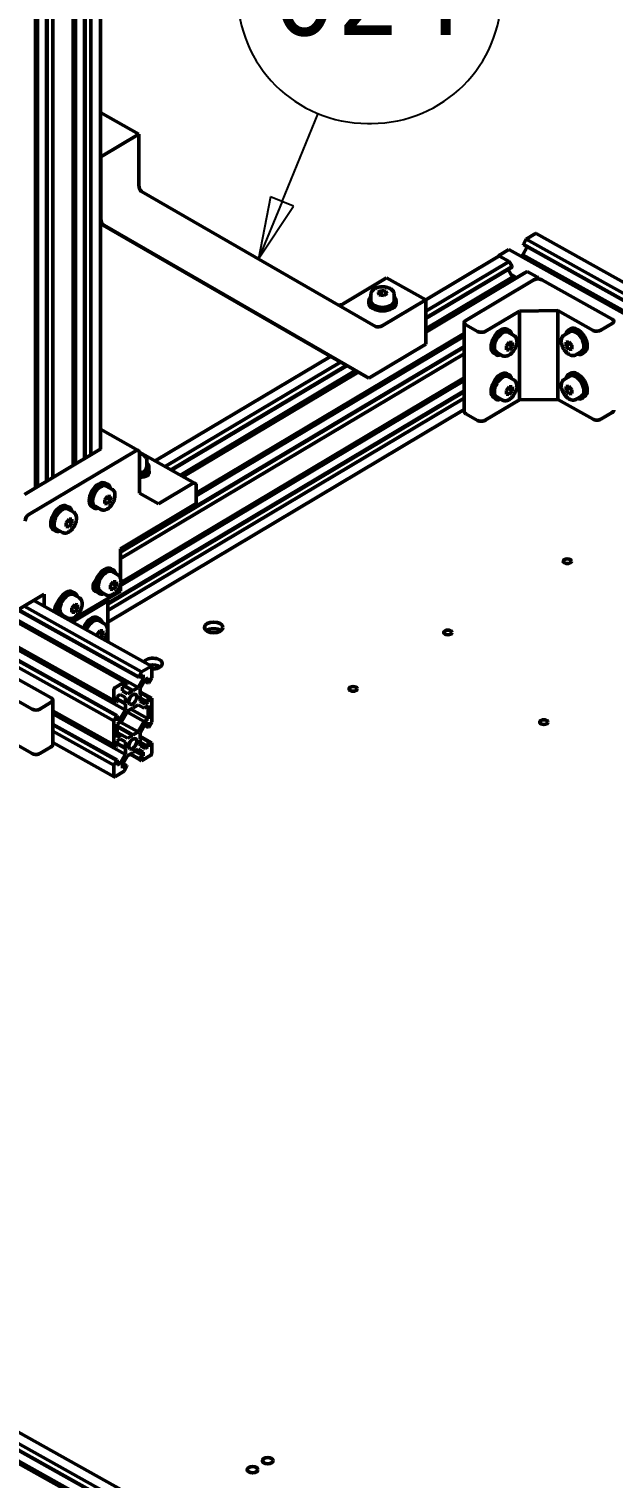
# Model space of a CAD drawing. Header units: millimetres. Extents: x -2748 to 3818, y -1510 to 2700.
# Drawn here: x 2697 to 2911, y 633 to 1165 of the extents above; entities that cross this region are included whole.
import ezdxf

# ---------------------------------------------------------------- set-up
doc = ezdxf.new("R2010")
doc.units = ezdxf.units.MM
doc.header["$LTSCALE"] = 9.090909
doc.layers.add('Symbol (ISO)', color=7, linetype='Continuous', lineweight=25)
doc.layers.add('Visible (ISO)', color=7, linetype='Continuous', lineweight=50)
doc.styles.add('Note Text (ISO)', font='tahoma.ttf')

# ---------------------------------------------------------------- blocks, each defined once
blk = doc.blocks.new('Balloon16')
at = {"layer": 'Symbol (ISO)'}
for p, q in [((310.3, 134.884), (310.461, 134.884)), ((306.851, 121.227), (308.313, 124.79)), ((310.3, 124.384), (310.461, 124.384)), ((306.389, 121.416), (305.903, 118.914)), ((306.851, 121.227), (305.903, 118.914)), ((307.314, 121.037), (306.389, 121.416)), ((305.903, 118.914), (307.314, 121.037))]:
    blk.add_line(p, q, dxfattribs=at)
at = {"layer": 'Symbol (ISO)', "flags": 128}
blk.add_lwpolyline([(306.389, 121.416), (305.903, 118.914)], dxfattribs=at)
at = {"layer": 'Symbol (ISO)'}
for centre, start, end in [((310.3, 129.634), 90, 270), ((310.461, 129.634), 270, 90)]:
    blk.add_arc(centre, 5.25, start, end, dxfattribs=at)
blk.add_solid([(306.389, 121.416), (305.903, 118.914), (307.314, 121.037), (306.389, 121.416)], dxfattribs=at)
at = {"layer": 'Symbol (ISO)', "insert": (310.38, 129.671), "char_height": 3.5, "attachment_point": 5, "style": 'Note Text (ISO)'}
blk.add_mtext('024', dxfattribs=at)

msp = doc.modelspace()

# ---------------------------------------------------------------- linework, layer by layer
at = {"layer": 'Visible (ISO)'}
for p, q in [((2698.994, 996.896), (2698.994, 1360.412)), ((2699.773, 997.36), (2699.773, 1359.977)), ((2703.061, 999.32), (2703.061, 1358.139)), ((2703.309, 999.468), (2703.309, 1358)), ((2722.842, 1011.115), (2722.842, 1357.318)), ((2705.366, 1000.695), (2705.366, 1356.85)), ((2712.907, 1005.191), (2712.907, 1353.283)), ((2713.686, 1005.655), (2713.686, 1353.231)), ((2716.974, 1007.616), (2716.974, 1353.854)), ((2717.221, 1007.763), (2717.221, 1353.975)), ((2719.279, 1008.99), (2719.279, 1355.193)), ((2736.962, 1126.839), (2722.842, 1134.732)), ((2723.049, 1118.543), (2736.962, 1126.839)), ((2736.962, 1126.839), (2736.962, 1108.117)), ((2723.049, 1118.543), (2722.842, 1118.659)), ((2723.049, 1095.739), (2723.049, 1118.543)), ((2737.98, 1105.838), (2823.886, 1056.228)), ((2807.058, 1045.268), (2722.842, 1093.903)), ((2821.426, 1037.235), (2724.068, 1093.46)), ((2878.174, 1086.482), (2879.186, 1088.274)), ((2878.174, 1086.201), (2878.174, 1086.482)), ((2878.174, 1086.482), (3169.574, 923.574)), ((2878.174, 1086.201), (3169.574, 923.292)), ((2879.186, 1088.274), (2882.608, 1090.314)), ((2879.186, 1088.274), (3169.574, 925.931)), ((2882.852, 1090.343), (3169.574, 930.05)), ((2869.147, 1082.047), (2842.271, 1066.022)), ((2869.391, 1082.434), (2872.814, 1084.475)), ((2869.403, 1082.026), (2872.937, 1080.05)), ((2872.814, 1084.475), (3169.574, 918.57)), ((2877.125, 1082.064), (2877.975, 1082.571)), ((2877.975, 1082.571), (2879.581, 1085.414)), ((2877.975, 1082.571), (3169.574, 919.552)), ((2872.937, 1080.05), (2842.295, 1061.779)), ((2873.983, 1078.277), (2842.295, 1059.384)), ((2873.983, 1077.996), (2842.295, 1059.102)), ((2879.518, 1076.371), (2842.295, 1054.177)), ((2878.473, 1075.767), (2842.295, 1054.196)), ((2872.552, 1077.143), (2874.188, 1074.37)), ((2872.937, 1080.05), (2873.983, 1078.277)), ((2873.699, 1075.198), (2875.67, 1074.096)), ((2873.716, 1075.17), (2875.654, 1074.087)), ((2873.983, 1078.277), (2873.983, 1077.996)), ((2878.473, 1075.767), (2879.518, 1076.371)), ((2879.518, 1076.371), (2883.052, 1074.395)), ((2811.977, 1064.531), (2827.927, 1074.041)), ((2842.295, 1066.008), (2827.927, 1074.041)), ((2874.188, 1074.37), (2842.295, 1055.354)), ((2856.978, 1058.433), (2882.02, 1073.364)), ((2874.188, 1074.37), (2875.19, 1073.81)), ((2883.412, 1073.786), (2883.412, 1073.716)), ((2884.848, 1073.391), (2910.711, 1058.932)), ((2821.416, 1064.84), (2821.416, 1065.657)), ((2822.166, 1068.106), (2822.166, 1065.657)), ((2824.736, 1068.757), (2825.941, 1069.476)), ((2825.211, 1067.796), (2824.736, 1068.757)), ((2826.891, 1067.553), (2825.211, 1067.796)), ((2825.941, 1069.476), (2827.621, 1069.233)), ((2825.941, 1067.69), (2825.941, 1069.476)), ((2826.345, 1056.498), (2842.295, 1066.008)), ((2828.096, 1068.271), (2826.891, 1067.553)), ((2827.621, 1069.233), (2828.096, 1068.271)), ((2827.621, 1067.988), (2827.621, 1069.233)), ((2830.666, 1068.106), (2830.666, 1065.657)), ((2831.416, 1064.84), (2831.416, 1065.657)), ((2842.295, 1066.008), (2842.295, 1049.678)), ((2876.683, 1061.882), (2864.162, 1054.417)), ((2890.823, 1062.014), (2876.683, 1061.882)), ((2876.683, 1061.882), (2876.683, 1029.223)), ((2903.754, 1054.785), (2890.823, 1062.014)), ((2890.823, 1029.354), (2890.823, 1062.014)), ((2856.414, 1053.672), (2758.058, 995.027)), ((2856.414, 1057.63), (2856.414, 1024.97)), ((2861.334, 1054.39), (2857.023, 1056.8)), ((2872.166, 1055.159), (2872.885, 1054.757)), ((2874.674, 1052.898), (2872.519, 1054.103)), ((2893.048, 1053.049), (2895.135, 1054.293)), ((2895.447, 1055.352), (2894.751, 1054.937)), ((2910.756, 1057.3), (2906.582, 1054.811)), ((2856.414, 1048.874), (2730.233, 973.639)), ((2856.414, 1048.588), (2730.233, 973.353)), ((2856.414, 1052.677), (2758.058, 994.032)), ((2842.295, 1049.678), (2821.426, 1037.235)), ((2871.916, 1049.072), (2872.959, 1050.401)), ((2871.916, 1047.658), (2871.916, 1049.072)), ((2872.46, 1049.765), (2874.003, 1048.902)), ((2872.959, 1050.401), (2874.003, 1050.316)), ((2874.003, 1048.902), (2872.959, 1047.573)), ((2874.003, 1050.316), (2874.003, 1048.902)), ((2893.799, 1050.501), (2894.877, 1050.605)), ((2893.799, 1049.086), (2893.799, 1050.501)), ((2895.361, 1050.017), (2893.799, 1049.086)), ((2894.877, 1047.777), (2893.799, 1049.086)), ((2894.877, 1050.605), (2895.954, 1049.296)), ((2894.877, 1047.777), (2895.954, 1048.419)), ((2895.954, 1049.296), (2895.954, 1047.881)), ((2856.414, 1046.192), (2730.233, 970.957)), ((2807.267, 1045.151), (2742.961, 1006.809)), ((2810.952, 1043.091), (2746.646, 1004.749)), ((2821.426, 1037.235), (2807.058, 1045.268)), ((2867.287, 1046.43), (2868.005, 1046.029)), ((2870.526, 1045.478), (2868.371, 1046.683)), ((2871.916, 1048.156), (2872.959, 1047.573)), ((2872.959, 1047.573), (2871.916, 1047.658)), ((2895.954, 1047.881), (2894.877, 1047.777)), ((2897.401, 1045.748), (2899.488, 1046.992)), ((2900.568, 1046.763), (2899.872, 1046.348)), ((2813.026, 1041.932), (2748.72, 1003.59)), ((2813.269, 1041.796), (2748.963, 1003.453)), ((2816.514, 1039.982), (2752.208, 1001.64)), ((2817.516, 1039.422), (2753.21, 1001.08)), ((2817.532, 1039.412), (2753.227, 1001.07)), ((2872.166, 1038.829), (2872.885, 1038.427)), ((2874.674, 1036.568), (2872.519, 1037.773)), ((2893.048, 1036.719), (2895.135, 1037.963)), ((2895.447, 1039.022), (2894.751, 1038.607)), ((2856.414, 1032.545), (2725.579, 954.534)), ((2856.414, 1036.347), (2730.233, 961.111)), ((2856.414, 1037.342), (2730.246, 962.114)), ((2871.916, 1032.742), (2872.959, 1034.071)), ((2871.916, 1031.328), (2871.916, 1032.742)), ((2872.46, 1033.435), (2874.003, 1032.572)), ((2872.959, 1034.071), (2874.003, 1033.987)), ((2874.003, 1032.572), (2872.959, 1031.243)), ((2874.003, 1033.987), (2874.003, 1032.572)), ((2893.799, 1034.171), (2894.877, 1034.275)), ((2893.799, 1032.756), (2893.799, 1034.171)), ((2895.361, 1033.687), (2893.799, 1032.756)), ((2894.877, 1031.447), (2893.799, 1032.756)), ((2894.877, 1034.275), (2895.954, 1032.966)), ((2895.954, 1032.966), (2895.954, 1031.551)), ((2856.414, 1032.258), (2725.579, 954.248)), ((2856.414, 1029.863), (2725.579, 951.852)), ((2876.683, 1029.223), (2864.162, 1021.757)), ((2867.287, 1030.1), (2868.005, 1029.699)), ((2870.526, 1029.148), (2868.371, 1030.353)), ((2871.916, 1031.826), (2872.959, 1031.243)), ((2872.959, 1031.243), (2871.916, 1031.328)), ((2876.683, 1029.223), (2890.823, 1029.354)), ((2903.754, 1022.125), (2890.823, 1029.354)), ((2894.877, 1031.447), (2895.954, 1032.089)), ((2895.954, 1031.551), (2894.877, 1031.447)), ((2897.401, 1029.418), (2899.488, 1030.662)), ((2900.568, 1030.433), (2899.872, 1030.018)), ((2856.414, 1025.678), (2725.579, 947.668)), ((2861.334, 1021.73), (2857.023, 1024.14)), ((2910.756, 1024.64), (2906.582, 1022.151)), ((2722.842, 1018.442), (2736.774, 1010.653)), ((2723.049, 1011.238), (2695.015, 994.523)), ((2722.842, 1011.354), (2723.049, 1011.238)), ((2735.798, 1010.54), (2696.634, 987.189)), ((2737.16, 1010.052), (2757.643, 998.601)), ((2737.189, 995.04), (2737.189, 1009.737)), ((2737.189, 1007.534), (2737.336, 1007.236)), ((2737.336, 1007.236), (2737.189, 1007.148)), ((2739.906, 1007.071), (2739.906, 1004.622)), ((2738.156, 1001.305), (2738.156, 1000.88)), ((2740.656, 1003.805), (2740.656, 1004.622)), ((2724.673, 998.652), (2725.392, 998.25)), ((2727.181, 996.39), (2725.026, 997.595)), ((2756.667, 998.488), (2744.146, 991.022)), ((2758.058, 991.153), (2758.058, 997.685)), ((2710.552, 990.232), (2711.27, 989.83)), ((2719.793, 989.923), (2720.512, 989.521)), ((2723.033, 988.971), (2720.878, 990.176)), ((2724.423, 992.565), (2725.466, 993.894)), ((2724.423, 991.151), (2724.423, 992.565)), ((2724.423, 991.649), (2725.466, 991.066)), ((2725.466, 991.066), (2724.423, 991.151)), ((2724.966, 993.258), (2726.51, 992.395)), ((2725.466, 993.894), (2726.51, 993.809)), ((2726.51, 992.395), (2725.466, 991.066)), ((2726.51, 993.809), (2726.51, 992.395)), ((2730.233, 974.562), (2758.058, 991.153)), ((2744.146, 991.022), (2737.189, 995.04)), ((2710.301, 984.145), (2711.345, 985.474)), ((2710.845, 984.838), (2712.388, 983.975)), ((2713.06, 987.971), (2710.904, 989.175)), ((2711.345, 985.474), (2712.388, 985.389)), ((2712.388, 985.389), (2712.388, 983.975)), ((2705.672, 981.503), (2706.391, 981.102)), ((2708.912, 980.551), (2706.757, 981.756)), ((2710.301, 982.731), (2710.301, 984.145)), ((2710.301, 983.229), (2711.345, 982.646)), ((2711.345, 982.646), (2710.301, 982.731)), ((2712.388, 983.975), (2711.345, 982.646)), ((2730.233, 963.534), (2730.233, 974.562)), ((2726.76, 967.236), (2727.479, 966.834)), ((2729.268, 964.975), (2727.113, 966.18)), ((2711.805, 948.061), (2730.233, 959.049)), ((2712.639, 958.816), (2713.357, 958.415)), ((2720.954, 961.89), (2720.566, 962.106)), ((2721.88, 958.507), (2722.599, 958.106)), ((2725.12, 957.556), (2722.965, 958.76)), ((2726.51, 961.149), (2727.553, 962.479)), ((2726.51, 959.735), (2726.51, 961.149)), ((2726.51, 960.233), (2727.553, 959.65)), ((2727.553, 959.65), (2726.51, 959.735)), ((2727.053, 961.842), (2728.596, 960.979)), ((2727.553, 962.479), (2728.596, 962.394)), ((2728.596, 960.979), (2727.553, 959.65)), ((2728.596, 962.394), (2728.596, 960.979)), ((2730.233, 959.049), (2730.233, 962.035)), ((2674.374, 941.256), (2702.199, 957.847)), ((2694.812, 953.442), (2737.916, 929.345)), ((2698.377, 955.568), (2741.582, 931.414)), ((2702.199, 957.847), (2702.199, 953.431)), ((2706.832, 953.47), (2706.445, 953.687)), ((2712.388, 952.73), (2713.432, 954.059)), ((2712.388, 951.315), (2712.388, 952.73)), ((2725.016, 955.121), (2712.511, 947.666)), ((2712.932, 953.422), (2714.475, 952.56)), ((2715.146, 956.555), (2712.991, 957.76)), ((2713.432, 954.059), (2714.475, 953.974)), ((2714.475, 952.56), (2713.432, 951.23)), ((2714.475, 953.974), (2714.475, 952.56)), ((2725.579, 955.925), (2725.579, 940.36)), ((2688.44, 949.643), (2731.544, 925.546)), ((2689.29, 950.15), (2736.705, 923.642)), ((2692.527, 952.08), (2736.903, 927.272)), ((2692.771, 952.226), (2736.903, 927.553)), ((2710.999, 949.136), (2708.843, 950.341)), ((2712.388, 951.814), (2713.432, 951.23)), ((2713.432, 951.23), (2712.388, 951.315)), ((2721.891, 949.227), (2722.609, 948.826)), ((2724.398, 946.966), (2722.243, 948.171)), ((2680.823, 945.101), (2728.785, 918.288)), ((2680.839, 945.111), (2727.773, 918.872)), ((2681.729, 943.458), (2732.017, 915.344)), ((2721.64, 943.141), (2722.684, 944.47)), ((2721.64, 942.562), (2721.64, 943.141)), ((2722.184, 943.834), (2723.727, 942.971)), ((2722.684, 944.47), (2723.727, 944.385)), ((2723.727, 942.971), (2722.868, 941.876)), ((2723.727, 944.385), (2723.727, 942.971)), ((2677.485, 939.507), (2727.773, 911.393)), ((2678.497, 941.298), (2728.785, 913.184)), ((2678.737, 941.441), (2729.025, 913.328)), ((2678.922, 934.278), (2704.784, 919.819)), ((2741.338, 931.385), (2737.916, 929.345)), ((2738.555, 926.918), (2736.705, 923.642)), ((2737.916, 929.345), (2736.903, 927.553)), ((2736.903, 927.272), (2738.555, 928.257)), ((2736.903, 927.553), (2736.903, 927.272)), ((2737.397, 927.566), (2738.555, 926.918)), ((2737.442, 923.216), (2739.293, 926.492)), ((2738.555, 928.257), (2738.555, 926.918)), ((2739.026, 926.02), (2740.434, 925.233)), ((2739.293, 926.492), (2740.434, 927.172)), ((2740.434, 927.172), (2740.434, 925.233)), ((2740.674, 925.376), (2741.686, 927.167)), ((2741.686, 927.167), (2741.686, 931.185)), ((2697.828, 915.672), (2684.897, 922.901)), ((2727.773, 922.889), (2727.773, 918.872)), ((2731.544, 925.546), (2728.121, 923.505)), ((2729.025, 920.37), (2730.166, 921.05)), ((2730.136, 921.032), (2732.017, 919.981)), ((2730.166, 921.05), (2732.017, 919.981)), ((2730.904, 923.694), (2732.556, 924.679)), ((2730.904, 922.356), (2730.904, 923.694)), ((2732.754, 921.287), (2730.904, 922.356)), ((2732.556, 924.961), (2731.544, 925.546)), ((2731.551, 924.081), (2734.59, 922.382)), ((2731.83, 924.246), (2734.869, 922.547)), ((2732.556, 924.679), (2732.556, 924.961)), ((2734.59, 922.382), (2732.754, 921.287)), ((2734.73, 922.301), (2734.59, 922.382)), ((2734.869, 922.547), (2734.73, 922.301)), ((2736.705, 923.642), (2734.869, 922.547)), ((2737.303, 920.815), (2737.442, 921.061)), ((2737.442, 920.734), (2737.303, 920.815)), ((2737.442, 921.061), (2737.442, 923.216)), ((2737.442, 922.079), (2740.674, 920.273)), ((2737.442, 921.802), (2740.434, 920.13)), ((2737.442, 918.579), (2737.442, 920.734)), ((2740.434, 925.233), (2740.674, 925.376)), ((2704.83, 918.187), (2700.656, 915.698)), ((2705.393, 918.99), (2705.393, 902.66)), ((2727.773, 918.872), (2728.785, 918.288)), ((2728.785, 918.288), (2729.025, 918.431)), ((2729.025, 918.431), (2729.025, 920.37)), ((2729.025, 919.498), (2732.017, 917.826)), ((2729.025, 919.496), (2732.156, 917.746)), ((2729.025, 919.172), (2732.017, 917.499)), ((2732.017, 915.344), (2730.166, 912.068)), ((2732.017, 919.981), (2732.017, 917.826)), ((2732.017, 917.826), (2732.156, 917.746)), ((2732.156, 917.746), (2732.017, 917.499)), ((2732.017, 917.499), (2732.017, 915.344)), ((2732.754, 914.918), (2734.59, 916.013)), ((2734.002, 915.662), (2740.434, 912.067)), ((2734.59, 916.013), (2734.73, 916.259)), ((2734.728, 916.257), (2734.869, 916.179)), ((2734.73, 916.259), (2734.869, 916.179)), ((2734.869, 916.179), (2736.705, 917.274)), ((2736.67, 917.253), (2738.861, 916.028)), ((2736.705, 917.274), (2738.861, 916.028)), ((2737.442, 919.863), (2740.434, 918.191)), ((2739.293, 917.511), (2737.442, 918.579)), ((2738.861, 916.028), (2740.434, 916.966)), ((2740.434, 918.191), (2739.293, 917.511)), ((2740.674, 920.273), (2740.434, 920.13)), ((2740.434, 920.13), (2740.434, 918.191)), ((2740.434, 916.966), (2740.434, 912.067)), ((2741.686, 919.688), (2740.674, 920.273)), ((2741.686, 910.838), (2741.686, 919.688)), ((2705.393, 915.054), (2727.773, 902.542)), ((2705.393, 915.035), (2728.785, 901.958)), ((2705.393, 913.898), (2732.017, 899.014)), ((2705.393, 910.209), (2729.025, 896.998)), ((2728.785, 913.184), (2727.773, 911.393)), ((2727.773, 911.393), (2727.773, 902.542)), ((2729.025, 913.328), (2728.785, 913.184)), ((2729.025, 911.388), (2729.025, 913.328)), ((2729.025, 912.706), (2730.166, 912.068)), ((2730.166, 912.068), (2729.025, 911.388)), ((2729.025, 910.164), (2730.598, 911.101)), ((2729.025, 905.265), (2729.025, 910.164)), ((2736.705, 907.312), (2730.273, 910.908)), ((2730.598, 911.101), (2732.754, 914.918)), ((2732.593, 914.633), (2738.861, 911.129)), ((2738.861, 911.129), (2736.705, 907.312)), ((2737.442, 906.886), (2739.293, 910.162)), ((2740.434, 912.067), (2738.861, 911.129)), ((2739.293, 910.162), (2740.434, 910.842)), ((2740.434, 910.842), (2740.434, 908.903)), ((2740.674, 909.046), (2741.686, 910.838)), ((2684.897, 906.571), (2697.828, 899.342)), ((2705.393, 909.932), (2728.785, 896.855)), ((2705.393, 907.575), (2727.773, 895.063)), ((2729.025, 909.484), (2734.869, 906.218)), ((2729.025, 909.163), (2734.59, 906.052)), ((2729.025, 907.081), (2730.598, 906.202)), ((2730.598, 906.202), (2729.025, 905.265)), ((2729.025, 904.04), (2730.166, 904.72)), ((2730.136, 904.702), (2732.017, 903.651)), ((2730.166, 904.72), (2732.017, 903.651)), ((2732.754, 904.957), (2730.598, 906.202)), ((2734.59, 906.052), (2732.754, 904.957)), ((2734.73, 905.971), (2734.59, 906.052)), ((2734.869, 906.218), (2734.73, 905.971)), ((2736.705, 907.312), (2734.869, 906.218)), ((2737.303, 904.485), (2737.442, 904.731)), ((2737.442, 904.731), (2737.442, 906.886)), ((2737.442, 905.749), (2740.674, 903.943)), ((2737.442, 905.472), (2740.434, 903.8)), ((2739.026, 909.69), (2740.434, 908.903)), ((2740.434, 908.903), (2740.674, 909.046)), ((2700.656, 899.368), (2704.83, 901.857)), ((2705.393, 903.386), (2727.877, 890.817)), ((2727.773, 902.542), (2728.785, 901.958)), ((2728.785, 901.958), (2729.025, 902.101)), ((2729.025, 902.101), (2729.025, 904.04)), ((2729.025, 903.168), (2732.017, 901.496)), ((2729.025, 903.166), (2732.156, 901.416)), ((2729.025, 902.842), (2732.017, 901.169)), ((2732.017, 903.651), (2732.017, 901.496)), ((2732.017, 901.496), (2732.156, 901.416)), ((2732.156, 901.416), (2732.017, 901.169)), ((2732.017, 901.169), (2732.017, 899.014)), ((2732.754, 898.588), (2734.59, 899.683)), ((2734.59, 899.683), (2734.73, 899.929)), ((2734.728, 899.927), (2734.869, 899.849)), ((2734.73, 899.929), (2734.869, 899.849)), ((2734.869, 899.849), (2736.705, 900.944)), ((2735.517, 900.235), (2738.555, 898.536)), ((2736.675, 900.926), (2738.555, 899.875)), ((2736.705, 900.944), (2738.555, 899.875)), ((2737.442, 904.405), (2737.303, 904.485)), ((2737.442, 902.25), (2737.442, 904.405)), ((2737.442, 903.533), (2740.434, 901.861)), ((2739.293, 901.181), (2737.442, 902.25)), ((2738.555, 899.875), (2738.555, 898.536)), ((2740.434, 901.861), (2739.293, 901.181)), ((2740.674, 903.943), (2740.434, 903.8)), ((2740.434, 903.8), (2740.434, 901.861)), ((2741.686, 903.358), (2740.674, 903.943)), ((2741.686, 899.341), (2741.686, 903.358)), ((2728.785, 896.855), (2727.773, 895.063)), ((2727.773, 895.063), (2727.773, 891.046)), ((2729.025, 896.998), (2728.785, 896.855)), ((2729.025, 895.058), (2729.025, 896.998)), ((2729.025, 896.376), (2730.166, 895.738)), ((2730.166, 895.738), (2729.025, 895.058)), ((2732.017, 899.014), (2730.166, 895.738)), ((2730.904, 895.312), (2732.754, 898.588)), ((2730.904, 893.974), (2730.904, 895.312)), ((2732.556, 894.959), (2730.904, 893.974)), ((2731.148, 895.746), (2732.556, 894.959)), ((2731.544, 892.886), (2732.556, 894.677)), ((2732.556, 894.677), (2732.556, 894.959)), ((2733.604, 899.095), (2737.916, 896.685)), ((2733.621, 899.105), (2736.903, 897.269)), ((2733.864, 899.25), (2736.903, 897.551)), ((2738.555, 898.536), (2736.903, 897.551)), ((2736.903, 897.551), (2736.903, 897.269)), ((2736.903, 897.269), (2737.916, 896.685)), ((2737.916, 896.685), (2741.338, 898.726)), ((2728.121, 890.845), (2731.544, 892.886)), ((2405.145, 804.44), (2908.024, 523.304)), ((2405.145, 804.158), (2908.024, 523.022)), ((2406.157, 806.232), (2909.036, 525.096)), ((2409.823, 808.3), (2912.703, 527.164)), ((2399.785, 802.432), (2902.664, 521.296)), ((2404.946, 800.529), (2907.825, 519.393))]:
    msp.add_line(p, q, dxfattribs=at)
for centre, major_axis, ratio, start_param, end_param in [((2740.44, 1110.191), (-2.44, -4.364), 0.5679804, 5.4898657, 6.2752638), ((2726.527, 1097.813), (-2.44, -4.364), 0.5679804, 5.4898657, 6.2752638), ((2882.608, 1089.906), (0.244, 0.436), 0.5679804, 0, 0.7774767), ((2869.391, 1082.026), (0.244, 0.436), 0.5679804, 0.7774767, 1.9264444), ((2869.403, 1081.617), (-0.256, 0.429), 0.5865704, 5.4896064, 6.2831853), ((2883.457, 1072.561), (2, 0), 0.5773503, 0.8014983, 2.3722946), ((2883.052, 1073.987), (0.256, -0.429), 0.5865704, 0.7772175, 2.3480138), ((2811.977, 1068.613), (-2.44, -4.364), 0.5679804, 0.2962835, 0.7774767), ((2826.416, 1065.657), (5, 0), 0.5773503, 2.5867816, 6.8379963), ((2826.416, 1064.84), (5, 0), 0.5773503, 3.1415927, 6.2831853), ((2826.416, 1065.657), (4.25, 0), 0.5773503, 3.1415927, 6.2831853), ((2826.345, 1060.581), (-2.44, -4.364), 0.5679804, 6.2752638, 7.060662), ((2858.414, 1057.63), (-2, 0), 0.5773503, 5.5138873, 7.0846836), ((2862.725, 1055.22), (-2, 0), 0.5773503, 0.8014983, 2.3722946), ((2869.727, 1050.795), (-2.44, -4.364), 0.5679804, 3.1415927, 6.2831853), ((2870.445, 1050.393), (-2.44, -4.364), 0.5679804, 2.5867816, 6.8379963), ((2870.445, 1050.393), (-2.074, -3.71), 0.5679804, 3.1415927, 6.2831853), ((2897.312, 1050.643), (-2.561, 4.295), 0.5865704, 2.5867816, 6.8379963), ((2897.312, 1050.643), (-2.177, 3.65), 0.5865704, 3.1415927, 6.2831853), ((2898.007, 1051.057), (-2.561, 4.295), 0.5865704, 3.1415927, 6.2831853), ((2905.146, 1055.614), (-2, 0), 0.5773503, 0.8014983, 2.3722946), ((2909.319, 1058.103), (2, 0), 0.5773503, 5.5138873, 7.0846836), ((2859.963, 1052.234), (2.694, -4.518), 0.5865704, 4.0934546, 4.2695996), ((2869.727, 1048.345), (-1.464, -2.619), 0.5679804, 5.9786313, 7.0729946), ((2898.007, 1048.608), (1.536, -2.577), 0.5865704, 5.5095398, 6.5471309), ((2869.727, 1034.465), (-2.44, -4.364), 0.5679804, 3.1415927, 6.2831853), ((2870.445, 1034.063), (-2.44, -4.364), 0.5679804, 2.5867816, 6.8379963), ((2870.445, 1034.063), (-2.074, -3.71), 0.5679804, 3.1415927, 6.2831853), ((2897.312, 1034.313), (-2.561, 4.295), 0.5865704, 2.5867816, 6.8379963), ((2897.312, 1034.313), (-2.177, 3.65), 0.5865704, 3.1415927, 6.2831853), ((2898.007, 1034.727), (-2.561, 4.295), 0.5865704, 3.1415927, 6.2831853), ((2859.963, 1035.904), (2.694, -4.518), 0.5865704, 4.0934546, 4.2695996), ((2869.727, 1032.015), (-1.464, -2.619), 0.5679804, 5.9786313, 7.0729946), ((2898.007, 1032.278), (1.536, -2.577), 0.5865704, 5.5095398, 6.5471309), ((2858.414, 1024.97), (-2, 0), 0.5773503, 0, 0.8014983), ((2862.725, 1022.56), (2, 0), 0.5773503, 3.9430909, 5.5138873), ((2905.146, 1022.954), (2, 0), 0.5773503, 3.9430909, 5.5138873), ((2909.319, 1025.443), (2, 0), 0.5773503, 5.5138873, 6.2831853), ((2735.798, 1008.907), (0.976, 1.746), 0.5679804, 5.4898657, 7.060662), ((2735.656, 1004.622), (5, 0), 0.5773503, 5.0239993, 6.8379963), ((2735.656, 1004.622), (4.25, 0), 0.5773503, 5.0814033, 6.2831853), ((2735.656, 1003.805), (5, 0), 0.5773503, 5.0239993, 6.2831853), ((2737.812, 1002.6), (3, 0), 0.5773503, 4.5034595, 6.6852583), ((2722.233, 994.287), (-2.44, -4.364), 0.5679804, 3.1415927, 6.2831853), ((2722.952, 993.886), (-2.44, -4.364), 0.5679804, 2.5867816, 6.8379963), ((2722.952, 993.886), (-2.074, -3.71), 0.5679804, 3.1415927, 6.2831853), ((2724.32, 995.532), (1.464, 2.619), 0.5679804, 5.5092754, 6.5478382), ((2756.667, 996.855), (0.976, 1.746), 0.5679804, 5.4898657, 7.060662), ((2708.112, 985.867), (-2.44, -4.364), 0.5679804, 3.1415927, 6.2831853), ((2708.83, 985.466), (-2.44, -4.364), 0.5679804, 2.5867816, 6.8379963), ((2708.83, 985.466), (-2.074, -3.71), 0.5679804, 3.1415927, 6.2831853), ((2710.199, 987.112), (1.464, 2.619), 0.5679804, 5.5092754, 6.5478382), ((2696.634, 985.556), (0.976, 1.746), 0.5679804, 0.7774767, 2.348273), ((2722.233, 961.627), (-1.464, -2.619), 0.5679804, 4.3184946, 6.6612367), ((2724.32, 962.872), (-2.44, -4.364), 0.5679804, 3.1415927, 6.2831853), ((2725.039, 962.47), (-2.44, -4.364), 0.5679804, 2.5867816, 6.8379963), ((2725.039, 962.47), (-2.074, -3.71), 0.5679804, 3.1415927, 6.2831853), ((2710.199, 954.452), (-2.44, -4.364), 0.5679804, 3.1415927, 5.9958394), ((2710.917, 954.05), (-2.44, -4.364), 0.5679804, 2.5867816, 5.9958394), ((2710.917, 954.05), (-2.074, -3.71), 0.5679804, 3.1415927, 6.2831853), ((2708.112, 953.208), (1.464, 2.619), 0.5679804, 1.1769019, 2.6833902), ((2723.579, 955.925), (2, 0), 0.5773503, 5.5138873, 6.5516894), ((2710.917, 954.05), (-2.44, -4.364), 0.5679804, 0.2873459, 0.554811), ((2719.451, 944.863), (2.44, 4.364), 0.5679804, 0, 1.7599292), ((2720.169, 944.461), (2.44, 4.364), 0.5679804, 5.7283743, 8.0431145), ((2720.169, 944.461), (2.074, 3.71), 0.5679804, 0, 1.7938258), ((2764.427, 943.241), (-3.4, 0), 0.5773503, 3.8153386, 5.6094394), ((2742.166, 932.418), (-3.4, 0), 0.5773503, 1.4289858, 6.0227466), ((2742.166, 929.969), (-3.4, 0), 0.5773503, 3.8153386, 5.0922416), ((2741.338, 930.977), (0.244, 0.436), 0.5679804, 5.4898657, 7.060662), ((2728.121, 923.097), (-0.244, -0.436), 0.5679804, 3.9190693, 5.4898657), ((2699.219, 916.501), (-2, 0), 0.5773503, 0.8014983, 2.3722946), ((2703.393, 918.99), (2, 0), 0.5773503, 5.5138873, 7.0846836), ((2699.219, 900.171), (2, 0), 0.5773503, 3.9430909, 5.5138873), ((2703.393, 902.66), (2, 0), 0.5773503, 5.5138873, 6.2831853), ((2741.338, 899.134), (0.244, 0.436), 0.5679804, 3.9190693, 5.4898657), ((2728.121, 891.253), (-0.244, -0.436), 0.5679804, 5.4898657, 7.060662)]:
    msp.add_ellipse(centre, major_axis=major_axis, ratio=ratio, start_param=start_param, end_param=end_param, dxfattribs=at)
for centre, major_axis, ratio in [((2894.247, 969.978), (1.5, 0), 0.5773503), ((2764.427, 945.691), (3.4, 0), 0.5773503), ((2850.422, 943.848), (1.5, 0), 0.5773503), ((2734.73, 919.28), (-1.025, -1.833), 0.5679804), ((2815.641, 923.109), (1.5, 0), 0.5773503), ((2885.64, 910.898), (1.5, 0), 0.5773503), ((2734.73, 902.95), (-1.025, -1.833), 0.5679804), ((2784.296, 639.661), (2, 0), 0.5773503), ((2778.731, 636.343), (2, 0), 0.5773503)]:
    msp.add_ellipse(centre, major_axis=major_axis, ratio=ratio, dxfattribs=at)
for points, knots in [([(2822.166, 1068.106), (2822.166, 1068.371), (2822.228, 1068.636), (2822.465, 1069.145), (2822.648, 1069.387), (2823.133, 1069.844), (2823.448, 1070.052), (2824.17, 1070.398), (2824.58, 1070.534), (2825.444, 1070.718), (2825.898, 1070.767), (2826.804, 1070.775), (2827.257, 1070.735), (2828.124, 1070.569), (2828.537, 1070.443), (2829.287, 1070.109), (2829.623, 1069.901), (2830.168, 1069.413), (2830.381, 1069.135), (2830.613, 1068.597), (2830.666, 1068.352), (2830.666, 1068.106)], [2.3722946, 2.3722946, 2.3722946, 2.3722946, 2.6349032, 2.6349032, 2.9217379, 2.9217379, 3.2495681, 3.2495681, 3.5897658, 3.5897658, 3.9273066, 3.9273066, 4.2631117, 4.2631117, 4.6003574, 4.6003574, 4.9405063, 4.9405063, 5.2704786, 5.2704786, 5.5138873, 5.5138873, 5.5138873, 5.5138873]), ([(2874.674, 1052.898), (2874.902, 1052.77), (2875.099, 1052.59), (2875.422, 1052.139), (2875.541, 1051.864), (2875.7, 1051.222), (2875.725, 1050.848), (2875.672, 1050.051), (2875.589, 1049.627), (2875.327, 1048.785), (2875.148, 1048.366), (2874.714, 1047.571), (2874.459, 1047.195), (2873.895, 1046.518), (2873.586, 1046.217), (2872.933, 1045.722), (2872.59, 1045.528), (2871.903, 1045.284), (2871.558, 1045.23), (2870.978, 1045.287), (2870.74, 1045.359), (2870.526, 1045.478)], [2.348273, 2.348273, 2.348273, 2.348273, 2.6085839, 2.6085839, 2.8942304, 2.8942304, 3.2227817, 3.2227817, 3.5636103, 3.5636103, 3.9013149, 3.9013149, 4.2371438, 4.2371438, 4.5744904, 4.5744904, 4.9151821, 4.9151821, 5.2463535, 5.2463535, 5.4898657, 5.4898657, 5.4898657, 5.4898657]), ([(2897.401, 1045.748), (2897.17, 1045.61), (2896.907, 1045.526), (2896.341, 1045.467), (2896.035, 1045.499), (2895.388, 1045.68), (2895.047, 1045.844), (2894.376, 1046.285), (2894.048, 1046.567), (2893.445, 1047.214), (2893.171, 1047.579), (2892.7, 1048.354), (2892.503, 1048.765), (2892.205, 1049.596), (2892.104, 1050.017), (2892.012, 1050.834), (2892.023, 1051.231), (2892.169, 1051.95), (2892.302, 1052.276), (2892.65, 1052.75), (2892.836, 1052.922), (2893.048, 1053.049)], [0.7772175, 0.7772175, 0.7772175, 0.7772175, 1.0420203, 1.0420203, 1.329981, 1.329981, 1.6571341, 1.6571341, 1.9967159, 1.9967159, 2.3340845, 2.3340845, 2.6698535, 2.6698535, 3.0069819, 3.0069819, 3.3465809, 3.3465809, 3.6754405, 3.6754405, 3.9188101, 3.9188101, 3.9188101, 3.9188101]), ([(2874.674, 1036.568), (2874.902, 1036.44), (2875.099, 1036.26), (2875.422, 1035.809), (2875.541, 1035.534), (2875.7, 1034.892), (2875.725, 1034.518), (2875.672, 1033.721), (2875.589, 1033.297), (2875.327, 1032.455), (2875.148, 1032.036), (2874.714, 1031.241), (2874.459, 1030.865), (2873.895, 1030.188), (2873.586, 1029.887), (2872.933, 1029.392), (2872.59, 1029.198), (2871.903, 1028.954), (2871.558, 1028.901), (2870.978, 1028.957), (2870.74, 1029.029), (2870.526, 1029.148)], [2.348273, 2.348273, 2.348273, 2.348273, 2.6085839, 2.6085839, 2.8942304, 2.8942304, 3.2227817, 3.2227817, 3.5636103, 3.5636103, 3.9013149, 3.9013149, 4.2371438, 4.2371438, 4.5744904, 4.5744904, 4.9151821, 4.9151821, 5.2463535, 5.2463535, 5.4898657, 5.4898657, 5.4898657, 5.4898657]), ([(2897.401, 1029.418), (2897.17, 1029.28), (2896.907, 1029.196), (2896.341, 1029.137), (2896.035, 1029.169), (2895.388, 1029.351), (2895.047, 1029.514), (2894.376, 1029.955), (2894.048, 1030.237), (2893.445, 1030.884), (2893.171, 1031.249), (2892.7, 1032.024), (2892.503, 1032.435), (2892.205, 1033.266), (2892.104, 1033.687), (2892.012, 1034.505), (2892.023, 1034.901), (2892.169, 1035.62), (2892.302, 1035.946), (2892.65, 1036.42), (2892.836, 1036.592), (2893.048, 1036.719)], [0.7772175, 0.7772175, 0.7772175, 0.7772175, 1.0420203, 1.0420203, 1.329981, 1.329981, 1.6571341, 1.6571341, 1.9967159, 1.9967159, 2.3340845, 2.3340845, 2.6698535, 2.6698535, 3.0069819, 3.0069819, 3.3465809, 3.3465809, 3.6754405, 3.6754405, 3.9188101, 3.9188101, 3.9188101, 3.9188101]), ([(2737.189, 1009.562), (2737.529, 1009.482), (2737.853, 1009.375), (2738.527, 1009.074), (2738.863, 1008.866), (2739.408, 1008.378), (2739.622, 1008.1), (2739.853, 1007.562), (2739.906, 1007.317), (2739.906, 1007.071)], [4.3309215, 4.3309215, 4.3309215, 4.3309215, 4.6003574, 4.6003574, 4.9405063, 4.9405063, 5.2704786, 5.2704786, 5.5138873, 5.5138873, 5.5138873, 5.5138873]), ([(2727.181, 996.39), (2727.409, 996.263), (2727.606, 996.082), (2727.929, 995.632), (2728.048, 995.357), (2728.206, 994.715), (2728.232, 994.341), (2728.179, 993.544), (2728.096, 993.12), (2727.833, 992.277), (2727.655, 991.859), (2727.221, 991.064), (2726.966, 990.688), (2726.402, 990.01), (2726.092, 989.71), (2725.44, 989.215), (2725.097, 989.021), (2724.41, 988.777), (2724.065, 988.723), (2723.485, 988.78), (2723.246, 988.852), (2723.033, 988.971)], [2.348273, 2.348273, 2.348273, 2.348273, 2.6085839, 2.6085839, 2.8942304, 2.8942304, 3.2227817, 3.2227817, 3.5636103, 3.5636103, 3.9013149, 3.9013149, 4.2371438, 4.2371438, 4.5744904, 4.5744904, 4.9151821, 4.9151821, 5.2463535, 5.2463535, 5.4898657, 5.4898657, 5.4898657, 5.4898657]), ([(2713.06, 987.971), (2713.288, 987.843), (2713.484, 987.663), (2713.808, 987.212), (2713.927, 986.937), (2714.085, 986.295), (2714.111, 985.921), (2714.058, 985.124), (2713.975, 984.7), (2713.712, 983.858), (2713.533, 983.439), (2713.099, 982.644), (2712.845, 982.268), (2712.281, 981.591), (2711.971, 981.29), (2711.319, 980.795), (2710.976, 980.601), (2710.289, 980.357), (2709.943, 980.303), (2709.364, 980.36), (2709.125, 980.432), (2708.912, 980.551)], [2.348273, 2.348273, 2.348273, 2.348273, 2.6085839, 2.6085839, 2.8942304, 2.8942304, 3.2227817, 3.2227817, 3.5636103, 3.5636103, 3.9013149, 3.9013149, 4.2371438, 4.2371438, 4.5744904, 4.5744904, 4.9151821, 4.9151821, 5.2463535, 5.2463535, 5.4898657, 5.4898657, 5.4898657, 5.4898657]), ([(2729.268, 964.975), (2729.496, 964.847), (2729.693, 964.667), (2730.016, 964.217), (2730.135, 963.941), (2730.293, 963.3), (2730.319, 962.925), (2730.266, 962.128), (2730.183, 961.705), (2729.92, 960.862), (2729.742, 960.443), (2729.308, 959.648), (2729.053, 959.272), (2728.489, 958.595), (2728.179, 958.294), (2727.527, 957.799), (2727.184, 957.605), (2726.497, 957.361), (2726.152, 957.308), (2725.572, 957.364), (2725.333, 957.436), (2725.12, 957.556)], [2.348273, 2.348273, 2.348273, 2.348273, 2.6085839, 2.6085839, 2.8942304, 2.8942304, 3.2227817, 3.2227817, 3.5636103, 3.5636103, 3.9013149, 3.9013149, 4.2371438, 4.2371438, 4.5744904, 4.5744904, 4.9151821, 4.9151821, 5.2463535, 5.2463535, 5.4898657, 5.4898657, 5.4898657, 5.4898657]), ([(2715.146, 956.555), (2715.374, 956.428), (2715.571, 956.247), (2715.895, 955.797), (2716.014, 955.521), (2716.172, 954.88), (2716.197, 954.505), (2716.144, 953.708), (2716.061, 953.285), (2715.799, 952.442), (2715.62, 952.023), (2715.186, 951.228), (2714.932, 950.852), (2714.368, 950.175), (2714.058, 949.875), (2713.406, 949.379), (2713.063, 949.185), (2712.376, 948.942), (2712.03, 948.888), (2711.451, 948.945), (2711.212, 949.017), (2710.999, 949.136)], [2.348273, 2.348273, 2.348273, 2.348273, 2.6085839, 2.6085839, 2.8942304, 2.8942304, 3.2227817, 3.2227817, 3.5636103, 3.5636103, 3.9013149, 3.9013149, 4.2371438, 4.2371438, 4.5744904, 4.5744904, 4.9151821, 4.9151821, 5.2463535, 5.2463535, 5.4898657, 5.4898657, 5.4898657, 5.4898657]), ([(2724.398, 946.966), (2724.626, 946.839), (2724.823, 946.658), (2725.146, 946.208), (2725.265, 945.933), (2725.424, 945.291), (2725.449, 944.916), (2725.396, 944.12), (2725.313, 943.696), (2725.051, 942.853), (2724.872, 942.435), (2724.492, 941.738), (2724.307, 941.451), (2724.106, 941.184)], [2.348273, 2.348273, 2.348273, 2.348273, 2.6085839, 2.6085839, 2.8942304, 2.8942304, 3.2227817, 3.2227817, 3.5636103, 3.5636103, 3.9013149, 3.9013149, 4.1539428, 4.1539428, 4.1539428, 4.1539428])]:
    msp.add_open_spline(points, degree=3, knots=knots, dxfattribs=at)

# ---------------------------------------------------------------- block references
at = {"layer": 'Symbol (ISO)', "xscale": 9.090909090909092, "yscale": 9.090909090909092, "zscale": 9.090909090909092}
msp.add_blockref('Balloon16', (0, 0), dxfattribs=at)

doc.saveas('drawing.dxf')
